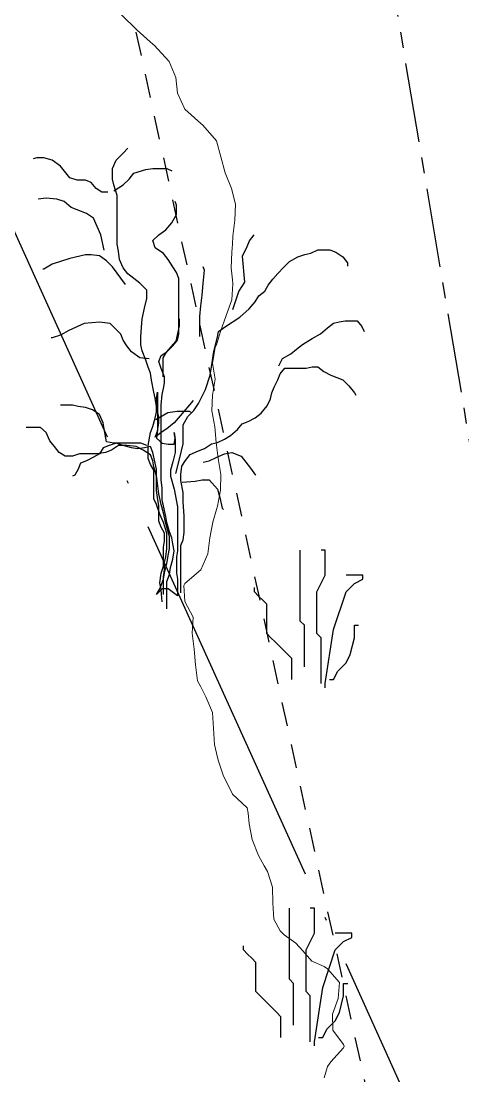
# Model space of a CAD drawing. Header units: centimetres. Extents: x 0 to 642158, y -847 to 649707.
# Drawn here: x 617127.59 to 617141.52, y 620908.31 to 620941.52 of the extents above; entities that cross this region are included whole.
import ezdxf

# ---------------------------------------------------------------- set-up
doc = ezdxf.new("R2010")
doc.units = ezdxf.units.CM
doc.header["$MEASUREMENT"] = 0
for name, pattern in [('ACAD_ISO04W100', [30, 24, -3, 0, -3]), ('CENTERX2', [4, 2.5, -0.5, 0.5, -0.5]), ('JIS_02_0.7', [1.35, 0.75, -0.6])]:
    doc.linetypes.add(name, pattern=pattern)
for name, color, linetype, lineweight in [('MEV_vegetal_V', 7, 'Continuous', 25), ('WAL_parcellaire agricole', 7, 'JIS_02_0.7', 25), ('WAL_topographie 0.5', 253, 'Continuous', 20)]:
    doc.layers.add(name, color=color, linetype=linetype, lineweight=lineweight)
doc.layers.add('SPW_parcellaire cadastral', color=7, linetype='CENTERX2', lineweight=25, true_color=0xff0542)
picture_1 = doc.add_image_def('image2.png', size_in_pixel=(6614, 11023))

# ---------------------------------------------------------------- blocks, each defined once
blk = doc.blocks.new('legende vegetal')
at = {"linetype": 'ACAD_ISO04W100', "ltscale": 0.5}
blk.add_lwpolyline([(617155.16, 620873.215), (617116.802, 620957.812)], dxfattribs=at)
for points in [[(617136.419, 620920.996), (617136.419, 620922.309), (617136.288, 620922.441), (617136.288, 620924.673)], [(617136.945, 620920.471), (617136.945, 620921.915), (617136.813, 620922.047), (617136.813, 620923.36), (617137.076, 620923.885), (617137.076, 620924.673), (617136.945, 620924.673)], [(617137.076, 620920.339), (617137.076, 620920.471), (617137.339, 620922.178), (617137.733, 620923.36), (617137.996, 620923.622), (617138.259, 620923.754), (617138.259, 620923.885), (617137.733, 620923.885)], [(617136.025, 620920.602), (617136.025, 620921.259), (617135.894, 620921.39), (617135.631, 620921.653), (617135.5, 620921.784), (617135.368, 620921.915), (617135.237, 620922.047), (617135.237, 620922.966), (617135.106, 620923.097), (617134.974, 620923.228), (617134.843, 620923.36), (617134.843, 620923.491)], [(617137.208, 620920.602), (617137.339, 620920.602), (617137.47, 620920.865), (617137.733, 620921.127), (617137.864, 620921.39), (617137.996, 620921.915), (617137.996, 620922.309), (617138.127, 620922.309)], [(617136.077, 620909.719), (617136.077, 620911.032), (617135.946, 620911.164), (617135.946, 620913.396)], [(617136.603, 620909.194), (617136.603, 620910.638), (617136.472, 620910.77), (617136.472, 620912.083), (617136.734, 620912.608), (617136.734, 620913.396), (617136.603, 620913.396)], [(617136.734, 620909.062), (617136.734, 620909.194), (617136.997, 620910.901), (617137.391, 620912.083), (617137.654, 620912.345), (617137.917, 620912.477), (617137.917, 620912.608), (617137.391, 620912.608)], [(617135.683, 620909.325), (617135.683, 620909.982), (617135.552, 620910.113), (617135.289, 620910.376), (617135.158, 620910.507), (617135.026, 620910.638), (617134.895, 620910.77), (617134.895, 620911.689), (617134.764, 620911.82), (617134.632, 620911.951), (617134.501, 620912.083), (617134.501, 620912.214)], [(617136.866, 620909.325), (617136.997, 620909.325), (617137.128, 620909.588), (617137.391, 620909.85), (617137.522, 620910.113), (617137.654, 620910.638), (617137.654, 620911.032), (617137.785, 620911.032)]]:
    blk.add_lwpolyline(points)
at = {"layer": 'MEV_vegetal_V'}
for points in [[(617131.978, 620923.273), (617131.978, 620923.832), (617132.015, 620924.056), (617132.015, 620924.279), (617132.053, 620924.466), (617132.09, 620924.727), (617132.09, 620925.211), (617131.978, 620925.546), (617131.866, 620925.807), (617131.754, 620926.106), (617131.68, 620926.292), (617131.68, 620927.187), (617131.568, 620927.373), (617131.493, 620927.559), (617131.493, 620927.969), (617131.568, 620928.379), (617131.643, 620928.566), (617131.717, 620928.827), (617131.754, 620929.013), (617131.754, 620929.2), (617131.717, 620929.46), (617131.68, 620929.647), (617131.605, 620930.02), (617131.568, 620930.243), (617131.493, 620930.43), (617131.419, 620930.653), (617131.307, 620930.952), (617131.269, 620931.138), (617131.269, 620931.399), (617131.307, 620931.958), (617131.381, 620932.293), (617131.456, 620932.592), (617131.456, 620932.853), (617131.232, 620933.076), (617131.046, 620933.225), (617130.859, 620933.374), (617130.71, 620933.561), (617130.598, 620933.822), (617130.561, 620934.083), (617130.524, 620934.306), (617130.524, 620935.834), (617130.412, 620936.17), (617130.374, 620936.356), (617130.374, 620936.692), (617130.486, 620936.953), (617130.71, 620937.176), (617130.859, 620937.325)], [(617130.225, 620935.946), (617130.039, 620935.946), (617129.853, 620936.058), (617129.703, 620936.244), (617129.517, 620936.319), (617129.256, 620936.319), (617129.032, 620936.394), (617128.734, 620936.766), (617128.473, 620936.953), (617128.212, 620937.027), (617127.988, 620937.027), (617127.876, 620936.99)], [(617130.412, 620935.983), (617130.71, 620936.17), (617130.896, 620936.356), (617131.046, 620936.543), (617131.419, 620936.654), (617131.643, 620936.692), (617132.09, 620936.692), (617132.239, 620936.617)], [(617130.114, 620934.12), (617130.001, 620934.605), (617129.778, 620935.126), (617129.554, 620935.275), (617129.256, 620935.387), (617129.069, 620935.462), (617128.846, 620935.648), (617128.622, 620935.723), (617128.286, 620935.76), (617128.025, 620935.723)], [(617132.09, 620922.826), (617132.09, 620923.683), (617132.164, 620923.907), (617132.202, 620924.13), (617132.276, 620924.391), (617132.314, 620924.652), (617132.276, 620924.876), (617132.239, 620925.062), (617132.164, 620925.248), (617132.09, 620925.546), (617132.053, 620925.733), (617131.978, 620926.068), (617131.94, 620926.255), (617131.94, 620926.627), (617131.903, 620926.888), (617131.903, 620929.237), (617131.94, 620929.572), (617131.978, 620929.759), (617132.015, 620929.945), (617132.015, 620930.131), (617131.903, 620930.392), (617131.829, 620930.616), (617131.903, 620930.802), (617132.09, 620930.914), (617132.276, 620931.101), (617132.425, 620931.287), (617132.463, 620931.473), (617132.463, 620933.225), (617132.388, 620933.412), (617132.276, 620933.598), (617132.127, 620933.822), (617131.978, 620934.008), (617131.717, 620934.195), (617131.643, 620934.418), (617131.829, 620934.605), (617132.053, 620934.754), (617132.239, 620934.977), (617132.388, 620935.238), (617132.388, 620935.536), (617132.351, 620935.648)], [(617134.167, 620932.253), (617134.353, 620932.813), (617134.54, 620933.111), (617134.465, 620933.931), (617134.614, 620934.229), (617134.689, 620934.415), (617134.838, 620934.602)], [(617130.785, 620933.039), (617130.374, 620933.598), (617130.188, 620933.785), (617129.964, 620933.934), (617129.703, 620933.971), (617129.517, 620933.971), (617129.032, 620933.859), (617128.473, 620933.673), (617128.212, 620933.524), (617128.174, 620933.524)], [(617132.373, 620927.088), (617132.485, 620927.535), (617132.597, 620928.02), (617132.597, 620928.616), (617132.747, 620928.877), (617132.933, 620929.064), (617133.082, 620929.287), (617133.306, 620929.735), (617133.455, 620930.182), (617133.492, 620930.443), (617133.567, 620930.928), (617133.679, 620931.375), (617133.716, 620931.561), (617133.939, 620931.71), (617134.387, 620932.009), (617134.685, 620932.27), (617134.872, 620932.493), (617134.984, 620932.68), (617135.17, 620932.829), (617135.282, 620933.015), (617135.431, 620933.201), (617135.58, 620933.388), (617135.767, 620933.574), (617135.953, 620933.761), (617136.214, 620933.91), (617136.438, 620933.984), (617136.624, 620934.022), (617136.848, 620934.133), (617137.221, 620934.133), (617137.408, 620934.059), (617137.631, 620933.91), (617137.78, 620933.723), (617137.78, 620933.611)], [(617133.123, 620931.396), (617133.123, 620932.03), (617133.16, 620932.365), (617133.197, 620932.701), (617133.235, 620933.073), (617133.272, 620933.483), (617133.235, 620933.595)], [(617131.967, 620930.129), (617131.967, 620930.725), (617132.079, 620930.911), (617132.377, 620931.247), (617132.489, 620931.732), (617132.489, 620931.955)], [(617135.618, 620930.48), (617135.729, 620930.704), (617135.99, 620930.853), (617136.177, 620931.002), (617136.363, 620931.151), (617136.662, 620931.338), (617136.923, 620931.487), (617137.147, 620931.673), (617137.333, 620931.822), (617137.519, 620931.859), (617137.706, 620931.897), (617138.079, 620931.897), (617138.228, 620931.71), (617138.302, 620931.561)], [(617131.53, 620930.691), (617131.232, 620930.728), (617130.971, 620930.914), (617130.822, 620931.101), (617130.71, 620931.287), (617130.635, 620931.473), (617130.3, 620931.809), (617129.964, 620931.846), (617129.48, 620931.809), (617128.995, 620931.585), (617128.734, 620931.436), (617128.473, 620931.362), (617128.435, 620931.362)], [(617132.523, 620923.324), (617132.523, 620924.815), (617132.597, 620925.001), (617132.634, 620925.224), (617132.634, 620925.746), (617132.597, 620926.194), (617132.597, 620926.492), (617132.523, 620926.864), (617132.523, 620927.051), (617132.56, 620927.312), (617132.672, 620927.498), (617132.821, 620927.685), (617133.082, 620927.796), (617133.268, 620927.871), (617133.492, 620928.02), (617133.679, 620928.057), (617133.902, 620928.169), (617134.089, 620928.281), (617134.313, 620928.467), (617134.462, 620928.654), (617134.648, 620928.728), (617134.872, 620928.84), (617135.058, 620928.989), (617135.245, 620929.213), (617135.357, 620929.437), (617135.394, 620929.623), (617135.468, 620929.809), (617135.58, 620930.033), (617135.655, 620930.219), (617135.804, 620930.406), (617136.475, 620930.406), (617136.662, 620930.443), (617136.848, 620930.443), (617137.034, 620930.294), (617137.258, 620930.182), (617137.445, 620930.108), (617137.631, 620930.033), (617137.818, 620929.847), (617138.004, 620929.623), (617138.042, 620929.548)], [(617132.91, 620929.386), (617132.5, 620928.901), (617132.314, 620928.678), (617132.09, 620928.491), (617131.903, 620928.379), (617131.717, 620928.23), (617131.791, 620928.417), (617131.829, 620928.678), (617131.829, 620928.864), (617131.791, 620929.05), (617131.791, 620929.274), (617131.754, 620929.46), (617131.791, 620929.647), (617131.791, 620928.454), (617131.754, 620928.193), (617131.94, 620928.044), (617132.127, 620928.007), (617132.314, 620928.007), (617132.351, 620928.193), (617132.314, 620928.379), (617132.351, 620928.156), (617132.351, 620927.746), (617132.276, 620927.448), (617132.202, 620927.187), (617132.202, 620927), (617132.314, 620926.59), (617132.425, 620926.031), (617132.425, 620924.652), (617132.388, 620924.466), (617132.388, 620923.944), (617132.425, 620923.758), (617132.425, 620923.236), (617132.127, 620923.459), (617131.94, 620923.459), (617131.754, 620923.273), (617131.866, 620923.459), (617131.978, 620923.758), (617132.015, 620923.944), (617132.09, 620924.242), (617132.127, 620924.503), (617132.164, 620924.727), (617132.164, 620925.099), (617132.053, 620925.509), (617131.978, 620925.845), (617131.903, 620926.106), (617131.829, 620926.441), (617131.754, 620927.038), (617131.754, 620927.224), (617131.717, 620927.41), (617131.643, 620927.746), (617131.568, 620927.932), (617131.381, 620927.895), (617131.158, 620927.858), (617130.971, 620927.895), (617130.71, 620927.969), (617130.486, 620928.044), (617130.263, 620927.969), (617130.076, 620927.895), (617129.964, 620927.708), (617129.778, 620927.597), (617129.554, 620927.485), (617129.368, 620927.41), (617129.293, 620927.224), (617129.181, 620927.038), (617129.107, 620927)], [(617131.456, 620927.969), (617131.269, 620928.044), (617130.412, 620928.044), (617130.188, 620928.081), (617130.114, 620928.491), (617130.076, 620928.678), (617129.964, 620928.939), (617129.74, 620929.088), (617129.517, 620929.162), (617129.293, 620929.2), (617129.107, 620929.237), (617128.734, 620929.237)], [(617131.743, 620928.787), (617132.116, 620929.01), (617132.414, 620929.048), (617132.787, 620929.048), (617132.862, 620929.01)], [(617131.94, 620923.049), (617131.903, 620923.422), (617131.866, 620923.646), (617131.903, 620923.944), (617131.978, 620924.168), (617131.978, 620924.764), (617132.015, 620924.95), (617132.015, 620925.211), (617131.903, 620925.397), (617131.829, 620925.584), (617131.829, 620926.068), (617131.791, 620926.329), (617131.754, 620926.553), (617131.754, 620927), (617131.68, 620927.298), (617131.643, 620927.485), (617131.568, 620927.671), (617131.344, 620927.82), (617131.12, 620927.932), (617130.822, 620927.969), (617130.561, 620927.969), (617130.337, 620927.82), (617130.151, 620927.746), (617129.89, 620927.708), (617129.33, 620927.708), (617129.107, 620927.634), (617128.883, 620927.634), (617128.696, 620927.746), (617128.548, 620927.932), (617128.398, 620928.119), (617128.286, 620928.379), (617128.1, 620928.529), (617127.653, 620928.529)], [(617133.235, 620927.445), (617133.421, 620927.482), (617133.645, 620927.594), (617133.906, 620927.706), (617134.13, 620927.743), (617134.428, 620927.631), (617134.726, 620927.258), (617134.875, 620927.035)], [(617132.564, 620926.811), (617132.974, 620926.848), (617133.197, 620926.886), (617133.421, 620926.886), (617133.682, 620926.587), (617133.757, 620926.327), (617133.831, 620925.991), (617133.869, 620925.954)]]:
    blk.add_lwpolyline(points, dxfattribs=at)

msp = doc.modelspace()

# ---------------------------------------------------------------- linework, layer by layer
at = {"layer": 'SPW_parcellaire cadastral'}
msp.add_lwpolyline([(617124.414, 621030.91), (617148.7, 620886.869), (617168.493, 620832.454), (617169.763, 620828.485), (617173.506, 620823.158), (617131.961, 620802.38), (617113.978, 620842.319), (617107.661, 620842.802), (617106.31, 620808.157), (617107.294, 620797.931), (617098.564, 620800.704), (617079.313, 620808.469), (617069.931, 620814.081), (617052.805, 620853.718), (617029.961, 620908.942), (617024.266, 620921.301), (617009.212, 620953.702)], dxfattribs=at)
at = {"layer": 'WAL_parcellaire agricole'}
msp.add_lwpolyline([(617121.432, 620986.018), (617149.8, 620855.915), (617151.589, 620844.071), (617151.074, 620832.113), (617150.346, 620830.428), (617135.345, 620823.48), (617122.939, 620850.631), (617124.859, 620851.729), (617120.988, 620985.983)], close=True, dxfattribs=at)
at = {"layer": 'WAL_topographie 0.5'}
msp.add_lwpolyline([(617130.75, 620941.722), (617131.24, 620941.25), (617131.25, 620941.24), (617131.75, 620940.787), (617131.793, 620940.75), (617132.25, 620940.261), (617132.259, 620940.25), (617132.467, 620939.75), (617132.524, 620939.25), (617132.75, 620938.75), (617132.75, 620938.75), (617133.25, 620938.301), (617133.319, 620938.25), (617133.75, 620937.75), (617133.75, 620937.75), (617133.884, 620937.25), (617134.021, 620936.75), (617134.221, 620936.25), (617134.25, 620936.139), (617134.342, 620935.75), (617134.324, 620935.25), (617134.266, 620934.75), (617134.25, 620934.5), (617134.232, 620934.25), (617134.208, 620933.75), (617134.25, 620933.375), (617134.263, 620933.25), (617134.25, 620933.083), (617134.23, 620932.75), (617134.053, 620932.25), (617133.879, 620931.75), (617133.75, 620931.329), (617133.706, 620931.25), (617133.625, 620930.75), (617133.705, 620930.25), (617133.625, 620929.75), (617133.604, 620929.25), (617133.696, 620928.75), (617133.74, 620928.25), (617133.75, 620928.167), (617133.8, 620927.75), (617133.885, 620927.25), (617133.877, 620926.75), (617133.775, 620926.25), (617133.75, 620926.15), (617133.632, 620925.75), (617133.536, 620925.25), (617133.48, 620924.75), (617133.25, 620924.25), (617133.25, 620924.25), (617132.75, 620923.817), (617132.714, 620923.75), (617132.75, 620923.25), (617132.75, 620923.25), (617133.016, 620922.75), (617132.983, 620922.25), (617133.043, 620921.75), (617133.091, 620921.25), (617133.147, 620920.75), (617133.25, 620920.556), (617133.417, 620920.25), (617133.622, 620919.75), (617133.652, 620919.25), (617133.69, 620918.75), (617133.75, 620918.472), (617133.803, 620918.25), (617133.968, 620917.75), (617134.217, 620917.25), (617134.25, 620917.183), (617134.714, 620916.75), (617134.75, 620916.583), (617134.782, 620916.25), (617134.875, 620915.75), (617135.074, 620915.25), (617135.25, 620914.925), (617135.356, 620914.75), (617135.513, 620914.25), (617135.529, 620913.75), (617135.556, 620913.25), (617135.75, 620912.875), (617135.883, 620912.75), (617136.25, 620912.488), (617136.467, 620912.25), (617136.75, 620911.925), (617137.139, 620911.75), (617137.25, 620911.679), (617137.625, 620911.25), (617137.583, 620910.75), (617137.4, 620910.25), (617137.417, 620909.75), (617137.75, 620909.295), (617137.768, 620909.25), (617137.75, 620909.194), (617137.35, 620908.75), (617137.25, 620908.607), (617137.141, 620908.25)], dxfattribs=at)

# ---------------------------------------------------------------- block references
at = {"layer": 'MEV_vegetal_V'}
msp.add_blockref('legende vegetal', (0.098, 0.193), dxfattribs=at)

# ---------------------------------------------------------------- pictures from other files: only their frames are drawn
image = msp.add_image(picture_1, insert=(616830.845, 620745.783), size_in_units=(429.466, 715.756), dxfattribs=dict(brightness=75))
image.dxf.flags = 7

doc.saveas('drawing.dxf')
